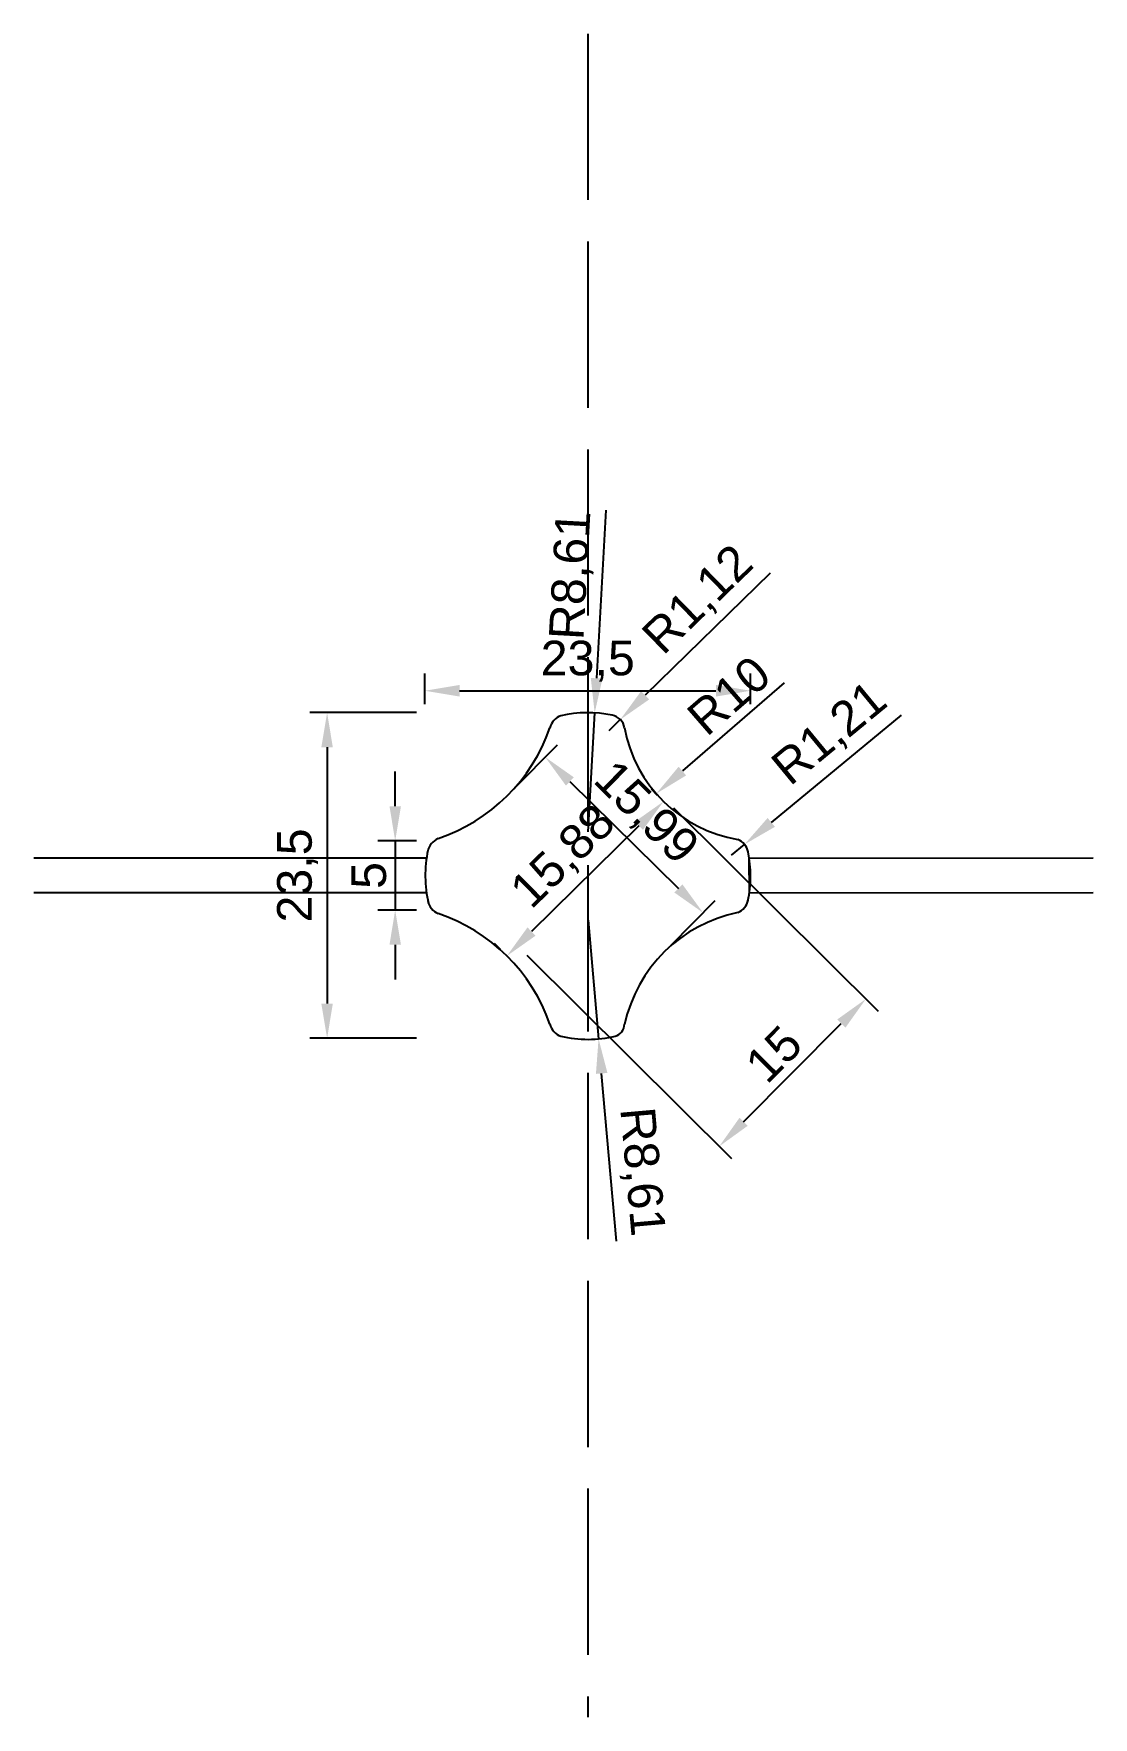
# Model space of a CAD drawing. Header units: millimetres. Extents: x 1526 to 31626, y -4643 to 9189.
# Drawn here: x 22842.7 to 22919.2, y -2099.4 to -1977.9 of the extents above; entities that cross this region are included whole.
import ezdxf

# ---------------------------------------------------------------- set-up
doc = ezdxf.new("R2010")
doc.units = ezdxf.units.MM
doc.linetypes.add('ACAD_ISO02W100', pattern=[15, 12, -3])
doc.styles.get("Standard").update_dxf_attribs({"font": 'arial.ttf'})
doc.dimstyles.new('ISO-25', dxfattribs={"dimtxt": 2.5, "dimasz": 2.5, "dimexe": 1.25, "dimexo": 0.625, "dimtad": 1, "dimtxsty": 'Standard', "dimcen": 2.5, "dimadec": 0, "dimazin": 0, "dimtfac": 1, "dimtmove": 0, "dimatfit": 3, "dimfxl": 1, "dimarcsym": 0})

# ---------------------------------------------------------------- blocks, each defined once
blk = doc.blocks.new('*D1986')
at = {"color": 0, "lineweight": -2, "transparency": 16777216}
for p, q in [((22888.91, -2033.72), (22903.67, -2048.41)), ((22878.33, -2044.36), (22893.09, -2059.04)), ((22893.97, -2056.39), (22901.02, -2049.3))]:
    blk.add_line(p, q, dxfattribs=at)
at = {"color": 0, "transparency": 16777216}
for points in [[(22900.73, -2049), (22901.32, -2049.59), (22902.79, -2047.53)], [(22893.67, -2056.1), (22894.26, -2056.68), (22892.21, -2058.16)]]:
    blk.add_solid(points, dxfattribs=at)
at = {"layer": 'Defpoints', "color": 0, "transparency": 16777216}
for p in [(22888.47, -2033.28), (22877.89, -2043.91), (22902.79, -2047.53)]:
    blk.add_point(p, dxfattribs=at)
at = {"color": 0, "transparency": 16777216, "insert": (22896.15, -2051.5), "char_height": 2.5, "attachment_point": 5, "rotation": 45.1442}
blk.add_mtext('15', dxfattribs=at)
blk = doc.blocks.new('*D1987')
at = {"color": 0, "lineweight": -2, "transparency": 16777216}
for p, q in [((22868.82, -2033.61), (22868.82, -2031.11)), ((22870.37, -2036.11), (22867.57, -2036.11)), ((22868.82, -2036.11), (22868.82, -2041.11)), ((22870.37, -2041.11), (22867.57, -2041.11)), ((22868.82, -2043.61), (22868.82, -2046.11))]:
    blk.add_line(p, q, dxfattribs=at)
at = {"color": 0, "transparency": 16777216}
for points in [[(22868.41, -2033.61), (22869.24, -2033.61), (22868.82, -2036.11)], [(22868.41, -2043.61), (22869.24, -2043.61), (22868.82, -2041.11)]]:
    blk.add_solid(points, dxfattribs=at)
at = {"layer": 'Defpoints', "color": 0, "transparency": 16777216}
for p in [(22870.99, -2036.11), (22868.82, -2041.11), (22870.99, -2041.11)]:
    blk.add_point(p, dxfattribs=at)
at = {"color": 0, "transparency": 16777216, "insert": (22866.93, -2038.61), "char_height": 2.5, "attachment_point": 5, "rotation": 90}
blk.add_mtext('5', dxfattribs=at)
blk = doc.blocks.new('*D1988')
at = {"color": 0, "lineweight": -2, "transparency": 16777216}
for p, q in [((22870.97, -2026.24), (22870.97, -2024.03)), ((22894.47, -2026.24), (22894.47, -2024.03)), ((22873.47, -2025.28), (22891.97, -2025.28))]:
    blk.add_line(p, q, dxfattribs=at)
at = {"color": 0, "transparency": 16777216}
for points in [[(22873.47, -2024.86), (22873.47, -2025.7), (22870.97, -2025.28)], [(22891.97, -2024.86), (22891.97, -2025.7), (22894.47, -2025.28)]]:
    blk.add_solid(points, dxfattribs=at)
at = {"layer": 'Defpoints', "color": 0, "transparency": 16777216}
for p in [(22894.47, -2025.28), (22870.97, -2026.86), (22894.47, -2026.86)]:
    blk.add_point(p, dxfattribs=at)
at = {"color": 0, "transparency": 16777216, "insert": (22882.72, -2023.15), "char_height": 2.5, "attachment_point": 5}
blk.add_mtext('23,5', dxfattribs=at)
blk = doc.blocks.new('*D1989')
at = {"color": 0, "lineweight": -2, "transparency": 16777216}
for p, q in [((22870.35, -2026.86), (22862.66, -2026.86)), ((22863.91, -2029.36), (22863.91, -2047.86)), ((22870.35, -2050.36), (22862.66, -2050.36))]:
    blk.add_line(p, q, dxfattribs=at)
at = {"color": 0, "transparency": 16777216}
for points in [[(22863.49, -2029.36), (22864.32, -2029.36), (22863.91, -2026.86)], [(22863.49, -2047.86), (22864.32, -2047.86), (22863.91, -2050.36)]]:
    blk.add_solid(points, dxfattribs=at)
at = {"layer": 'Defpoints', "color": 0, "transparency": 16777216}
for p in [(22870.97, -2026.86), (22863.91, -2050.36), (22870.97, -2050.36)]:
    blk.add_point(p, dxfattribs=at)
at = {"color": 0, "transparency": 16777216, "insert": (22861.78, -2038.61), "char_height": 2.5, "attachment_point": 5, "rotation": 90}
blk.add_mtext('23,5', dxfattribs=at)
blk = doc.blocks.new('*D2099')
at = {"color": 0, "lineweight": -2, "transparency": 16777216}
blk.add_line((22896.89, -2024.7), (22889.55, -2031.07), dxfattribs=at)
at = {"color": 0, "transparency": 16777216}
blk.add_solid([(22889.28, -2030.76), (22889.82, -2031.39), (22887.66, -2032.71)], dxfattribs=at)
at = {"layer": 'Defpoints', "color": 0, "transparency": 16777216}
for p in [(22895.21, -2026.16), (22887.66, -2032.71)]:
    blk.add_point(p, dxfattribs=at)
at = {"color": 0, "transparency": 16777216, "insert": (22892.91, -2025.63), "char_height": 2.5, "attachment_point": 5, "rotation": 40.9628}
blk.add_mtext('R10', dxfattribs=at)
blk = doc.blocks.new('*D2100')
at = {"color": 0, "lineweight": -2, "transparency": 16777216}
for p, q in [((22882.74, -2041.83), (22883.5, -2050.4)), ((22884.79, -2065), (22883.72, -2052.89))]:
    blk.add_line(p, q, dxfattribs=at)
at = {"color": 0, "transparency": 16777216}
blk.add_solid([(22884.14, -2052.86), (22883.31, -2052.93), (22883.5, -2050.4)], dxfattribs=at)
at = {"layer": 'Defpoints', "color": 0, "transparency": 16777216}
for p in [(22882.74, -2041.83), (22883.5, -2050.4)]:
    blk.add_point(p, dxfattribs=at)
at = {"color": 0, "lineweight": 15, "transparency": 16777216, "insert": (22886.49, -2060), "char_height": 2.5, "attachment_point": 5, "rotation": 275.0596}
blk.add_mtext('R8,61', dxfattribs=at)
blk = doc.blocks.new('*D2101')
at = {"color": 0, "lineweight": -2, "transparency": 16777216}
for p, q in [((22905.33, -2027.04), (22895.96, -2034.78)), ((22893.1, -2037.14), (22894.03, -2036.37))]:
    blk.add_line(p, q, dxfattribs=at)
at = {"color": 0, "transparency": 16777216}
blk.add_solid([(22895.7, -2034.46), (22896.23, -2035.1), (22894.03, -2036.37)], dxfattribs=at)
at = {"layer": 'Defpoints', "color": 0, "transparency": 16777216}
for p in [(22894.03, -2036.37), (22893.1, -2037.14)]:
    blk.add_point(p, dxfattribs=at)
at = {"color": 0, "lineweight": 15, "transparency": 16777216, "insert": (22900.26, -2028.47), "char_height": 2.5, "attachment_point": 5, "rotation": 39.53}
blk.add_mtext('R1,21', dxfattribs=at)
blk = doc.blocks.new('*D2102')
at = {"color": 0, "lineweight": -2, "transparency": 16777216}
for p, q in [((22895.88, -2016.8), (22886.86, -2025.61)), ((22884.27, -2028.14), (22885.07, -2027.36))]:
    blk.add_line(p, q, dxfattribs=at)
at = {"color": 0, "transparency": 16777216}
blk.add_solid([(22886.57, -2025.31), (22887.15, -2025.91), (22885.07, -2027.36)], dxfattribs=at)
at = {"layer": 'Defpoints', "color": 0, "transparency": 16777216}
for p in [(22885.07, -2027.36), (22884.27, -2028.14)]:
    blk.add_point(p, dxfattribs=at)
at = {"color": 0, "lineweight": 15, "transparency": 16777216, "insert": (22890.78, -2018.81), "char_height": 2.5, "attachment_point": 5, "rotation": 44.3261}
blk.add_mtext('R1,12', dxfattribs=at)
blk = doc.blocks.new('*D2103')
at = {"color": 0, "lineweight": -2, "transparency": 16777216}
for p, q in [((22884.03, -2012.25), (22883.36, -2024.38)), ((22882.74, -2035.47), (22883.22, -2026.88))]:
    blk.add_line(p, q, dxfattribs=at)
at = {"color": 0, "transparency": 16777216}
blk.add_solid([(22882.94, -2024.36), (22883.78, -2024.4), (22883.22, -2026.88)], dxfattribs=at)
at = {"layer": 'Defpoints', "color": 0, "transparency": 16777216}
for p in [(22883.22, -2026.88), (22882.74, -2035.47)]:
    blk.add_point(p, dxfattribs=at)
at = {"color": 0, "lineweight": 15, "transparency": 16777216, "insert": (22881.64, -2016.95), "char_height": 2.5, "attachment_point": 5, "rotation": 86.821}
blk.add_mtext('R8,61', dxfattribs=at)
blk = doc.blocks.new('*D2104')
at = {"color": 0, "lineweight": -2, "transparency": 16777216}
for p, q in [((22877.32, -2032.44), (22880.53, -2029.18)), ((22881.43, -2031.83), (22889.26, -2039.54)), ((22888.71, -2043.66), (22891.92, -2040.41))]:
    blk.add_line(p, q, dxfattribs=at)
at = {"color": 0, "transparency": 16777216}
for points in [[(22881.72, -2031.53), (22881.14, -2032.12), (22879.65, -2030.07)], [(22889.55, -2039.25), (22888.97, -2039.84), (22891.04, -2041.3)]]:
    blk.add_solid(points, dxfattribs=at)
at = {"layer": 'Defpoints', "color": 0, "transparency": 16777216}
for p in [(22876.88, -2032.88), (22891.04, -2041.3), (22888.27, -2044.11)]:
    blk.add_point(p, dxfattribs=at)
at = {"color": 0, "lineweight": 15, "transparency": 16777216, "insert": (22886.84, -2034.17), "char_height": 2.5, "attachment_point": 5, "rotation": 315.4101}
blk.add_mtext('15,99', dxfattribs=at)
blk = doc.blocks.new('*D2105')
at = {"color": 0, "lineweight": -2, "transparency": 16777216}
for p, q in [((22887.75, -2032.83), (22887.31, -2032.38)), ((22886.41, -2035.03), (22878.66, -2042.66)), ((22876.44, -2043.97), (22876, -2043.53))]:
    blk.add_line(p, q, dxfattribs=at)
at = {"color": 0, "transparency": 16777216}
for points in [[(22886.12, -2034.73), (22886.7, -2035.32), (22888.19, -2033.27)], [(22878.37, -2042.36), (22878.95, -2042.96), (22876.88, -2044.42)]]:
    blk.add_solid(points, dxfattribs=at)
at = {"layer": 'Defpoints', "color": 0, "transparency": 16777216}
for p in [(22888.19, -2033.27), (22876.88, -2044.42), (22876.88, -2044.42)]:
    blk.add_point(p, dxfattribs=at)
at = {"color": 0, "lineweight": 15, "transparency": 16777216, "insert": (22881.04, -2037.33), "char_height": 2.5, "attachment_point": 5, "rotation": 44.5733}
blk.add_mtext('15,88', dxfattribs=at)

msp = doc.modelspace()

# ---------------------------------------------------------------- linework, layer by layer
at = {"linetype": 'ACAD_ISO02W100'}
msp.add_line((22882.7298, -1977.86063), (22882.7298, -2099.36503), dxfattribs=at)
for p, q in [((22842.7298, -2037.34535), (22871.08816, -2037.34535)), ((22894.37098, -2037.36326), (22919.18779, -2037.34535)), ((22894.38217, -2039.86326), (22894.37098, -2037.36326)), ((22842.7298, -2039.84535), (22871.07802, -2039.84535)), ((22894.38217, -2039.86326), (22919.20843, -2039.84535))]:
    msp.add_line(p, q)
for centre, radius, start, end in [((22881.1726, -2028.23405), 1.21219, 108.8086382, 166.5567188), ((22882.74303, -2035.47038), 8.60721, 78.336847, 103.1780651), ((22884.26794, -2028.14456), 1.12445, 9.680759, 78.9713779), ((22867.75951, -2023.67303), 12.9609, 288.7277633, 340.7213363), ((22895.21032, -2026.15637), 9.99716, 190.3674945, 260.4037086), ((22872.36605, -2037.07805), 1.21219, 111.5959661, 169.3440467), ((22893.09759, -2037.14074), 1.21219, 10.6559533, 68.4040339), ((22879.80389, -2038.63074), 8.81, 168.0000398, 193.0128386), ((22886.11326, -2038.65025), 8.35741, 347.5810509, 11.9723538), ((22872.36605, -2040.22246), 1.21219, 190.6559533, 248.4040339), ((22893.09759, -2040.15976), 1.21219, 291.5959661, 349.3440467), ((22867.75851, -2053.62424), 12.9609, 19.2786637, 71.2722367), ((22895.68329, -2051.62351), 10.55575, 101.6942747, 167.5345222), ((22881.1716, -2049.06322), 1.21219, 193.4432812, 251.1913618), ((22884.41863, -2049.29551), 0.95902, 287.3917715, 357.0396536), ((22882.74303, -2041.83013), 8.60721, 256.8219349, 283.2886663)]:
    msp.add_arc(centre, radius, start, end)

# ---------------------------------------------------------------- dimensions: what is measured, and where the dimension line sits
at = {"color": 3, "lineweight": 15}
for center, mpoint, picture, middle in [((22882.74303, -2035.47038), (22883.22034, -2026.87641), '*D2103', (22881.64118, -2016.94665)), ((22884.26794, -2028.14456), (22885.07234, -2027.35886), '*D2102', (22890.77925, -2018.81085)), ((22893.09759, -2037.14074), (22894.03254, -2036.3692), '*D2101', (22900.25791, -2028.47372)), ((22882.74303, -2041.83013), (22883.50212, -2050.4038), '*D2100', (22886.48787, -2060.00481))]:
    dim = msp.add_radius_dim(center=center, mpoint=mpoint, dimstyle='ISO-25', dxfattribs=at)
    dim.commit()
    dim.dimension.update_dxf_attribs({"geometry": picture, "text_midpoint": middle})
dim = msp.add_linear_dim(base=(22894.47059, -2025.28161), p1=(22870.97059, -2026.86316), p2=(22894.47059, -2026.86316), dimstyle='ISO-25')
dim.commit()
dim.dimension.update_dxf_attribs({"geometry": '*D1988', "text_midpoint": (22882.72059, -2023.15423)})
dim = msp.add_radius_dim(center=(22895.21032, -2026.15637), mpoint=(22887.66111, -2032.71021), dimstyle='ISO-25')
dim.commit()
dim.dimension.update_dxf_attribs({"geometry": '*D2099', "text_midpoint": (22894.16102, -2027.06732), "dimtype": 164})
for base, p1, p2, picture, middle in [((22863.90817, -2050.36316), (22870.97059, -2026.86316), (22870.97059, -2050.36316), '*D1989', (22861.78079, -2038.61316)), ((22868.82219, -2041.11326), (22870.99303, -2036.11326), (22870.99303, -2041.11326), '*D1987', (22866.92587, -2038.61326))]:
    dim = msp.add_linear_dim(base=base, p1=p1, p2=p2, angle=90, dimstyle='ISO-25')
    dim.commit()
    dim.dimension.update_dxf_attribs({"geometry": picture, "text_midpoint": middle})
for p1, p2, distance, picture, middle in [((22876.88009, -2032.88173), (22888.26964, -2044.1094), 3.94744, '*D2104', (22886.83957, -2034.16938)), ((22888.18899, -2033.27285), (22876.87909, -2044.41555), 0, '*D2105', (22881.04099, -2037.32875))]:
    dim = msp.add_aligned_dim(p1=p1, p2=p2, distance=distance, dimstyle='ISO-25', dxfattribs=at)
    dim.commit()
    dim.dimension.update_dxf_attribs({"geometry": picture, "text_midpoint": middle})
dim = msp.add_aligned_dim(p1=(22877.88754, -2043.91499), p2=(22888.46959, -2033.27952), distance=-20.19888, dimstyle='ISO-25')
dim.commit()
dim.dimension.update_dxf_attribs({"geometry": '*D1986', "text_midpoint": (22896.14934, -2051.50289)})

doc.saveas('drawing.dxf')
